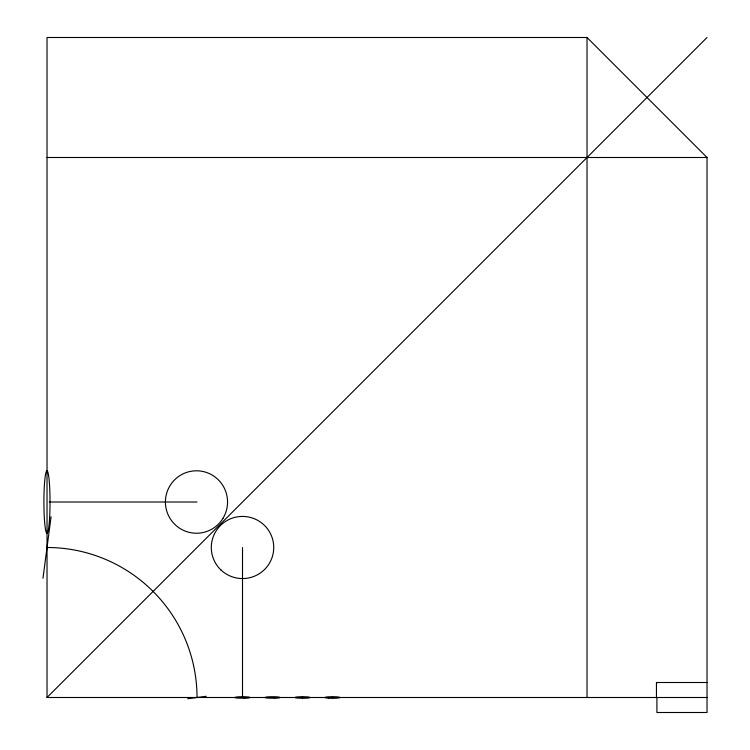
<?xml version="1.0" encoding="UTF-8"?>
<svg xmlns="http://www.w3.org/2000/svg" width="750" height="750" viewBox="0 0 750 750"><rect width="100%" height="100%" fill="white"/><g stroke="black" fill="none" stroke-linecap="round" stroke-linejoin="round"><path stroke-width="1.12" d="M42.975 578.269L51.075 516.731M707.025 697.5L47.025 697.5L707.025 37.5M187.791 698.719L206.259 696.281M656.906 697.5L656.906 712.5L707.025 712.5L707.025 157.5L587.025 37.5L47.025 37.5L47.025 697.5M47.025 157.5L707.025 157.5M49.369 502.013L197.025 502.013M707.025 682.5L656.447 682.5L656.447 697.5M302.512 698.231L297.206 698.016A7.5 0.731 0 0 1 298.762 696.863A7.5 0.731 0 0 1 309.759 697.312A7.5 0.731 0 0 1 302.512 698.231L302.512 696.769M332.512 696.769L332.662 697.5M656.906 682.5L656.906 683.016M587.025 37.5L587.025 697.5M332.512 697.5L332.512 698.231M242.513 547.5L242.513 697.5M47.025 547.5A150 150 0 0 1 197.025 697.5M244.453 698.212L237.206 698.016A7.5 0.731 0 0 1 235.584 697.219A7.5 0.731 0 0 1 242.513 696.769L244.453 696.788A7.5 0.731 0 0 1 250.013 697.5A7.5 0.731 0 0 1 244.453 698.212M274.453 698.212L267.206 698.016A7.5 0.731 0 0 1 265.584 697.219A7.5 0.731 0 0 1 272.512 696.769L274.453 696.788A7.5 0.731 0 0 1 280.012 697.5A7.5 0.731 0 0 1 274.453 698.212M222.938 518.4A31.228 31.078 -90 0 0 197.381 470.803A31.228 31.078 -90 0 0 169.134 516.834A31.228 31.078 -90 0 0 222.938 518.4M49.575 518.4A31.228 3.056 -90 0 0 47.062 470.803A31.228 3.056 -90 0 0 44.278 516.834A31.228 3.056 -90 0 0 49.575 518.4M221.119 570.131A31.228 31.078 0 0 0 272.906 554.625A31.228 31.078 0 0 0 233.513 517.744A31.228 31.078 0 0 0 221.119 570.131M328.762 698.137A7.5 0.731 0 0 0 340.012 697.5A7.5 0.731 0 0 0 328.762 696.863A7.5 0.731 0 0 0 328.762 698.137"/></g></svg>
